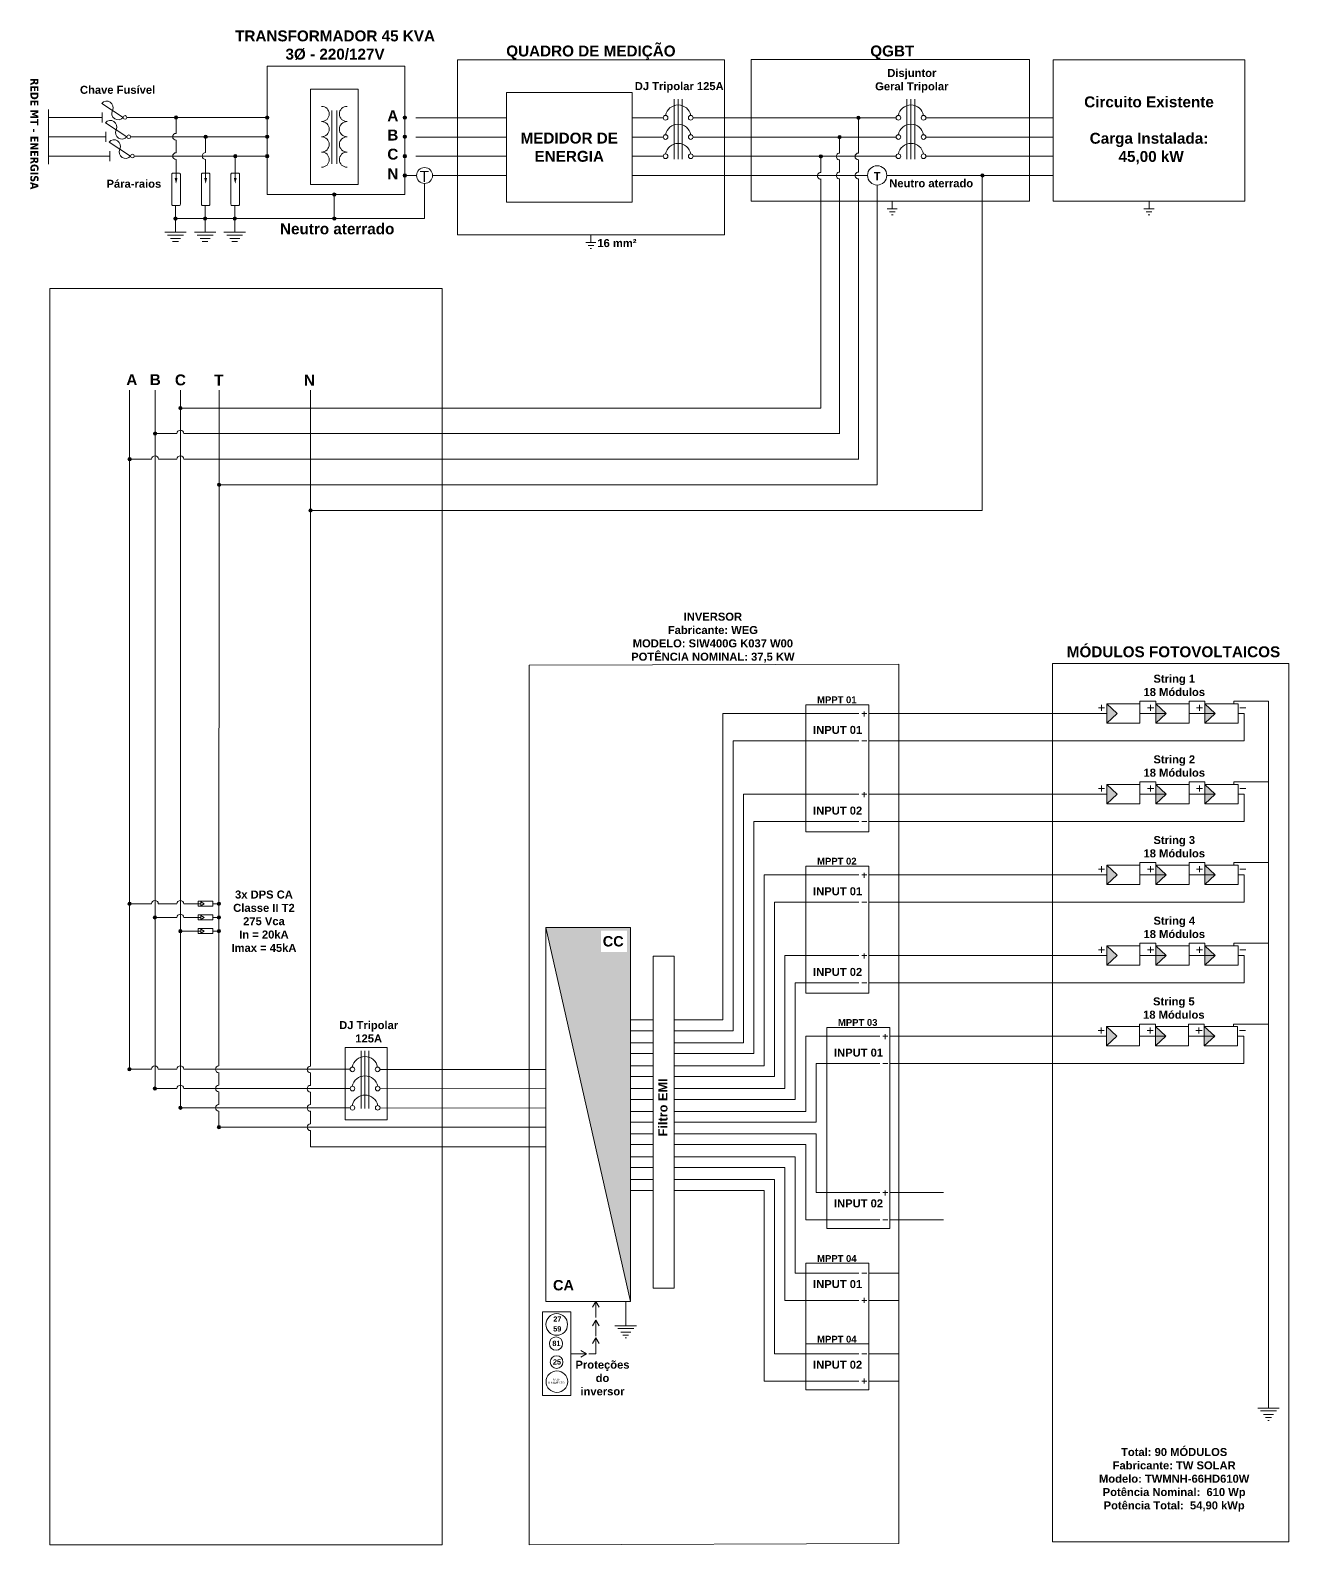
# Model space of a CAD drawing. Header units: millimetres. Extents: x 3949 to 6216, y -1987 to -943.
# Drawn here: x 5353.7 to 5428, y -1851.2 to -1761.8 of the extents above; entities that cross this region are included whole.
import ezdxf

# ---------------------------------------------------------------- set-up
doc = ezdxf.new("R2010")
doc.units = ezdxf.units.MM
doc.linetypes.add('ACAD_ISO03W100', pattern=[30, 12, -18])
doc.layers.add('DESENHO', color=7, linetype='Continuous', lineweight=0)
doc.layers.add('Terxto ok', color=3, linetype='Continuous')
doc.styles.add('Annotative', font='arial.ttf')
doc.styles.add('MtXpl_Tahoma', font='tahoma.ttf')
doc.styles.add('PDF Arial', font='arial.ttf')
doc.styles.get("Standard").update_dxf_attribs({"font": 'arial.ttf'})

msp = doc.modelspace()

# ---------------------------------------------------------------- hatches: boundary and pattern name
at = {"lineweight": 0}
h = msp.add_hatch(color=5, dxfattribs=at)
h.dxf.hatch_style = 1
h.paths.add_polyline_path([(5370.349, -1790.176, 1), (5370.15, -1790.176, 1)])
at = {"layer": 'DESENHO', "lineweight": 0}
h = msp.add_hatch(color=256, dxfattribs=at)
h.dxf.hatch_style = 1
h.paths.add_polyline_path([(5362.412, -1766.982, 1), (5362.213, -1766.982, 1)])
h = msp.add_hatch(color=256, dxfattribs=at)
h.dxf.hatch_style = 1
h.paths.add_polyline_path([(5367.788, -1766.986, 1), (5367.589, -1766.986, 1)])
h = msp.add_hatch(color=256, dxfattribs=at)
h.dxf.hatch_style = 1
h.paths.add_polyline_path([(5375.911, -1766.986, 1), (5375.712, -1766.986, 1)])
h = msp.add_hatch(color=256, dxfattribs=at)
h.dxf.hatch_style = 1
h.paths.add_polyline_path([(5402.676, -1766.999, 1), (5402.477, -1766.999, 1)])
h = msp.add_hatch(color=256, dxfattribs=at)
h.dxf.hatch_style = 1
h.paths.add_polyline_path([(5364.159, -1768.122, 1), (5363.96, -1768.122, 1)])
h = msp.add_hatch(color=256, dxfattribs=at)
h.dxf.hatch_style = 1
h.paths.add_polyline_path([(5367.788, -1768.122, 1), (5367.589, -1768.122, 1)])
h = msp.add_hatch(color=256, dxfattribs=at)
h.dxf.hatch_style = 1
h.paths.add_polyline_path([(5375.911, -1768.122, 1), (5375.712, -1768.122, 1)])
h = msp.add_hatch(color=256, dxfattribs=at)
h.dxf.hatch_style = 1
h.paths.add_polyline_path([(5401.569, -1768.139, 1), (5401.37, -1768.139, 1)])
h = msp.add_hatch(color=256, dxfattribs=at)
h.dxf.hatch_style = 1
h.paths.add_polyline_path([(5365.905, -1769.264, 1), (5365.706, -1769.264, 1)])
h = msp.add_hatch(color=256, dxfattribs=at)
h.dxf.hatch_style = 1
h.paths.add_polyline_path([(5367.788, -1769.264, 1), (5367.589, -1769.264, 1)])
h = msp.add_hatch(color=256, dxfattribs=at)
h.dxf.hatch_style = 1
h.paths.add_polyline_path([(5375.911, -1769.264, 1), (5375.712, -1769.264, 1)])
h = msp.add_hatch(color=256, dxfattribs=at)
h.dxf.hatch_style = 1
h.paths.add_polyline_path([(5400.461, -1769.281, 1), (5400.262, -1769.281, 1)])
h = msp.add_hatch(color=5, dxfattribs=at)
h.dxf.hatch_style = 1
h.paths.add_polyline_path([(5375.911, -1770.406, 1), (5375.712, -1770.406, 1)])
h = msp.add_hatch(color=5, dxfattribs=at)
h.dxf.hatch_style = 1
h.paths.add_polyline_path([(5409.994, -1770.399, 1), (5409.795, -1770.399, 1)])
h = msp.add_hatch(color=3, dxfattribs=at)
h.dxf.hatch_style = 1
h.paths.add_polyline_path([(5371.751, -1771.532, 1), (5371.552, -1771.532, 1)])
h = msp.add_hatch(color=3, dxfattribs=at)
h.dxf.hatch_style = 1
h.paths.add_polyline_path([(5362.381, -1772.949, 1), (5362.182, -1772.949, 1)])
h = msp.add_hatch(color=3, dxfattribs=at)
h.dxf.hatch_style = 1
h.paths.add_polyline_path([(5364.127, -1772.949, 1), (5363.928, -1772.949, 1)])
h = msp.add_hatch(color=3, dxfattribs=at)
h.dxf.hatch_style = 1
h.paths.add_polyline_path([(5365.874, -1772.949, 1), (5365.675, -1772.949, 1)])
h = msp.add_hatch(color=3, dxfattribs=at)
h.dxf.hatch_style = 1
h.paths.add_polyline_path([(5371.751, -1772.949, 1), (5371.552, -1772.949, 1)])
h = msp.add_hatch(color=256, dxfattribs=at)
h.dxf.hatch_style = 1
h.paths.add_polyline_path([(5362.666, -1784.133, 1), (5362.467, -1784.133, 1)])
h = msp.add_hatch(color=256, dxfattribs=at)
h.dxf.hatch_style = 1
h.paths.add_polyline_path([(5361.172, -1785.641, 1), (5360.973, -1785.641, 1)])
h = msp.add_hatch(color=256, dxfattribs=at)
h.dxf.hatch_style = 1
h.paths.add_polyline_path([(5359.673, -1787.149, 1), (5359.474, -1787.149, 1)])
h = msp.add_hatch(color=3, dxfattribs=at)
h.dxf.hatch_style = 1
h.paths.add_polyline_path([(5364.951, -1788.657, 1), (5364.752, -1788.657, 1)])
h = msp.add_hatch(color=256, dxfattribs=at)
h.dxf.hatch_style = 1
h.paths.add_polyline_path([(5417.238, -1801.597), (5417.238, -1802.724), (5417.848, -1802.161)])
h = msp.add_hatch(color=256, dxfattribs=at)
h.dxf.hatch_style = 1
h.paths.add_polyline_path([(5420.742, -1802.161), (5420.132, -1802.724), (5420.132, -1801.597)])
h.paths.add_polyline_path([(5423.01, -1801.597), (5423.636, -1802.161), (5423.01, -1802.724)])
h = msp.add_hatch(color=256, dxfattribs=at)
h.dxf.hatch_style = 1
h.paths.add_polyline_path([(5417.238, -1806.359), (5417.238, -1807.485), (5417.848, -1806.922)])
h = msp.add_hatch(color=256, dxfattribs=at)
h.dxf.hatch_style = 1
h.paths.add_polyline_path([(5420.742, -1806.922), (5420.132, -1807.485), (5420.132, -1806.359)])
h.paths.add_polyline_path([(5423.01, -1806.359), (5423.636, -1806.922), (5423.01, -1807.485)])
h = msp.add_hatch(color=256, dxfattribs=at)
h.dxf.hatch_style = 1
h.paths.add_polyline_path([(5417.238, -1811.121), (5417.238, -1812.247), (5417.848, -1811.684)])
h = msp.add_hatch(color=256, dxfattribs=at)
h.dxf.hatch_style = 1
h.paths.add_polyline_path([(5420.742, -1811.684), (5420.132, -1812.247), (5420.132, -1811.121)])
h.paths.add_polyline_path([(5423.01, -1811.121), (5423.636, -1811.684), (5423.01, -1812.247)])
h = msp.add_hatch(color=256, dxfattribs=at)
h.dxf.hatch_style = 1
h.paths.add_polyline_path([(5359.666, -1813.393, 1), (5359.467, -1813.393, 1)])
h = msp.add_hatch(color=256, dxfattribs=at)
h.dxf.hatch_style = 1
h.paths.add_polyline_path([(5364.745, -1813.393, 1), (5364.944, -1813.393, 1)])
h = msp.add_hatch(color=256, dxfattribs=at)
h.dxf.hatch_style = 1
h.paths.add_polyline_path([(5361.166, -1814.2, 1), (5360.967, -1814.2, 1)])
h = msp.add_hatch(color=256, dxfattribs=at)
h.dxf.hatch_style = 1
h.paths.add_polyline_path([(5364.745, -1814.2, 1), (5364.944, -1814.2, 1)])
h = msp.add_hatch(color=256, dxfattribs=at)
h.dxf.hatch_style = 1
h.paths.add_polyline_path([(5362.666, -1815.007, 1), (5362.467, -1815.007, 1)])
h = msp.add_hatch(color=256, dxfattribs=at)
h.dxf.hatch_style = 1
h.paths.add_polyline_path([(5364.745, -1815.006, 1), (5364.944, -1815.006, 1)])
h = msp.add_hatch(color=256, dxfattribs=at)
h.dxf.hatch_style = 1
h.paths.add_polyline_path([(5389.131, -1814.786), (5384.139, -1814.786), (5389.131, -1836.87)])
h.paths.add_polyline_path([(5387.382, -1816.244), (5388.924, -1816.244), (5388.924, -1814.983), (5387.382, -1814.983)], flags=16)
h = msp.add_hatch(color=256, dxfattribs=at)
h.dxf.hatch_style = 1
h.paths.add_polyline_path([(5417.238, -1815.883), (5417.238, -1817.009), (5417.848, -1816.446)])
h = msp.add_hatch(color=256, dxfattribs=at)
h.dxf.hatch_style = 1
h.paths.add_polyline_path([(5420.742, -1816.446), (5420.132, -1817.009), (5420.132, -1815.883)])
h.paths.add_polyline_path([(5423.01, -1815.883), (5423.636, -1816.446), (5423.01, -1817.009)])
h = msp.add_hatch(color=256, dxfattribs=at)
h.dxf.hatch_style = 1
h.paths.add_polyline_path([(5417.212, -1820.644), (5417.212, -1821.771), (5417.822, -1821.208)])
h = msp.add_hatch(color=256, dxfattribs=at)
h.dxf.hatch_style = 1
h.paths.add_polyline_path([(5420.716, -1821.208), (5420.106, -1821.771), (5420.106, -1820.644)])
h.paths.add_polyline_path([(5422.985, -1820.644), (5423.61, -1821.208), (5422.985, -1821.771)])
h = msp.add_hatch(color=256, dxfattribs=at)
h.dxf.hatch_style = 1
h.paths.add_polyline_path([(5359.662, -1823.16, 1), (5359.463, -1823.16, 1)])
h = msp.add_hatch(color=256, dxfattribs=at)
h.dxf.hatch_style = 1
h.paths.add_polyline_path([(5361.162, -1824.296, 1), (5360.963, -1824.296, 1)])
h = msp.add_hatch(color=256, dxfattribs=at)
h.dxf.hatch_style = 1
h.paths.add_polyline_path([(5362.666, -1825.432, 1), (5362.467, -1825.432, 1)])
h = msp.add_hatch(color=3, dxfattribs=at)
h.dxf.hatch_style = 1
h.paths.add_polyline_path([(5364.939, -1826.578, 1), (5364.74, -1826.578, 1)])

# ---------------------------------------------------------------- linework, layer by layer
at = {"color": 5, "lineweight": 0}
for p, q in [((5404.255, -1770.399), (5414.062, -1770.399)), ((5409.886, -1790.176), (5409.886, -1770.399)), ((5370.249, -1783.07), (5370.249, -1822.973)), ((5370.249, -1790.176), (5409.886, -1790.176)), ((5370.247, -1824.109), (5370.247, -1823.37)), ((5370.248, -1825.245), (5370.247, -1824.506)), ((5370.247, -1826.384), (5370.248, -1825.642)), ((5370.247, -1826.782), (5370.247, -1827.729)), ((5384.139, -1827.729), (5370.247, -1827.729))]:
    msp.add_line(p, q, dxfattribs=at)
msp.add_circle((5370.249, -1790.176), 0.0994, dxfattribs=at)
for centre in [(5370.247, -1823.171), (5370.247, -1824.307), (5370.248, -1825.443), (5370.247, -1826.583)]:
    msp.add_arc(centre, 0.199, 90, 270, dxfattribs=at)
at = {"layer": 'DESENHO', "lineweight": 0}
for p, q in [((5359.192, -1766.98), (5357.925, -1766.151)), ((5391.699, -1769.443), (5391.699, -1765.892)), ((5391.936, -1769.443), (5391.936, -1765.892)), ((5392.173, -1769.443), (5392.173, -1765.892)), ((5405.435, -1769.443), (5405.435, -1765.892)), ((5405.672, -1769.443), (5405.672, -1765.892)), ((5405.91, -1769.443), (5405.91, -1765.892)), ((5354.778, -1769.734), (5354.778, -1766.509)), ((5354.778, -1766.986), (5357.957, -1766.98)), ((5357.957, -1766.98), (5357.957, -1766.69)), ((5357.957, -1766.98), (5357.957, -1767.27)), ((5359.41, -1766.98), (5367.688, -1766.986)), ((5362.313, -1767.919), (5362.313, -1766.982)), ((5376.466, -1766.999), (5381.802, -1766.999)), ((5389.227, -1766.999), (5391.061, -1766.999)), ((5392.821, -1766.999), (5404.798, -1766.999)), ((5402.577, -1769.082), (5402.577, -1767.098)), ((5406.558, -1766.999), (5414.062, -1766.999)), ((5359.411, -1768.122), (5358.144, -1767.293)), ((5358.176, -1768.122), (5358.176, -1767.831)), ((5402.577, -1767.773), (5402.577, -1769.082)), ((5354.778, -1768.122), (5358.176, -1768.122)), ((5358.176, -1768.122), (5358.176, -1768.412)), ((5359.63, -1769.264), (5358.363, -1768.435)), ((5359.629, -1768.122), (5367.688, -1768.122)), ((5362.313, -1769.06), (5362.313, -1768.316)), ((5364.059, -1769.058), (5364.059, -1768.122)), ((5381.802, -1768.135), (5376.466, -1768.135)), ((5391.061, -1768.135), (5389.227, -1768.135)), ((5404.798, -1768.135), (5392.821, -1768.135)), ((5401.469, -1769.082), (5401.47, -1768.139)), ((5414.062, -1768.135), (5406.558, -1768.135)), ((5354.778, -1769.264), (5358.395, -1769.264)), ((5358.395, -1769.264), (5358.395, -1768.973)), ((5358.395, -1769.264), (5358.395, -1769.554)), ((5359.848, -1769.264), (5367.688, -1769.264)), ((5362.313, -1770.259), (5362.313, -1769.458)), ((5364.059, -1770.259), (5364.059, -1769.455)), ((5365.806, -1770.259), (5365.806, -1769.264)), ((5381.802, -1769.27), (5376.466, -1769.27)), ((5389.227, -1769.27), (5391.061, -1769.27)), ((5392.821, -1769.27), (5404.798, -1769.27)), ((5400.361, -1770.224), (5400.361, -1769.281)), ((5401.469, -1770.211), (5401.469, -1769.479)), ((5406.558, -1769.27), (5414.062, -1769.27)), ((5362.313, -1770.551), (5362.313, -1770.259)), ((5364.059, -1770.551), (5364.059, -1770.259)), ((5365.806, -1770.551), (5365.806, -1770.259)), ((5400.361, -1784.144), (5400.361, -1770.609)), ((5401.469, -1785.652), (5401.469, -1770.609)), ((5359.573, -1823.061), (5359.574, -1783.07)), ((5361.072, -1824.197), (5361.072, -1783.07)), ((5362.566, -1825.333), (5362.566, -1783.07)), ((5362.566, -1784.133), (5400.361, -1784.144)), ((5361.072, -1785.641), (5362.367, -1785.64)), ((5362.766, -1785.641), (5401.469, -1785.641)), ((5360.873, -1787.148), (5359.574, -1787.149)), ((5361.272, -1787.148), (5362.368, -1787.147)), ((5362.767, -1787.148), (5402.577, -1787.148)), ((5419.193, -1802.161), (5420.742, -1802.161)), ((5422.087, -1802.161), (5423.636, -1802.161)), ((5424.981, -1802.161), (5425.342, -1802.161)), ((5425.342, -1802.161), (5424.981, -1802.161)), ((5425.342, -1802.161), (5425.342, -1803.774)), ((5395.193, -1803.773), (5395.192, -1820.882)), ((5407.589, -1803.772), (5403.201, -1803.772)), ((5407.589, -1803.774), (5425.342, -1803.774)), ((5419.193, -1806.922), (5420.742, -1806.922)), ((5422.087, -1806.922), (5423.636, -1806.922)), ((5424.981, -1806.922), (5425.342, -1806.922)), ((5425.342, -1806.922), (5424.981, -1806.922)), ((5425.342, -1806.922), (5425.342, -1808.535)), ((5396.413, -1808.535), (5396.413, -1822.234)), ((5407.589, -1808.534), (5403.201, -1808.534)), ((5407.589, -1808.535), (5425.342, -1808.535)), ((5419.193, -1811.684), (5420.742, -1811.684)), ((5422.087, -1811.684), (5423.636, -1811.684)), ((5424.981, -1811.684), (5425.342, -1811.684)), ((5425.342, -1811.684), (5424.981, -1811.684)), ((5425.342, -1811.684), (5425.342, -1813.297)), ((5359.567, -1813.393), (5360.868, -1813.393)), ((5359.666, -1813.393), (5359.567, -1813.393)), ((5361.265, -1813.393), (5362.368, -1813.393)), ((5362.765, -1813.393), (5363.609, -1813.393)), ((5364.48, -1813.393), (5364.944, -1813.393)), ((5397.633, -1813.297), (5397.632, -1823.586)), ((5407.589, -1813.296), (5403.201, -1813.296)), ((5407.589, -1813.297), (5425.342, -1813.297)), ((5361.067, -1814.2), (5362.368, -1814.2)), ((5361.166, -1814.2), (5361.067, -1814.2)), ((5362.765, -1814.2), (5363.609, -1814.2)), ((5364.48, -1814.2), (5364.944, -1814.2)), ((5362.666, -1815.007), (5362.566, -1815.007)), ((5364.48, -1815.006), (5364.944, -1815.006)), ((5419.193, -1816.446), (5420.742, -1816.446)), ((5422.087, -1816.446), (5423.636, -1816.446)), ((5424.981, -1816.446), (5425.342, -1816.446)), ((5425.342, -1816.446), (5424.981, -1816.446)), ((5425.342, -1816.446), (5425.342, -1818.059)), ((5398.853, -1818.058), (5398.853, -1824.938)), ((5407.589, -1818.057), (5403.201, -1818.057)), ((5407.589, -1818.059), (5425.342, -1818.059)), ((5390.471, -1820.882), (5389.131, -1820.882)), ((5395.192, -1820.882), (5391.7, -1820.882)), ((5419.168, -1821.208), (5420.716, -1821.208)), ((5422.062, -1821.208), (5423.61, -1821.208)), ((5424.956, -1821.208), (5425.317, -1821.208)), ((5425.317, -1821.208), (5424.956, -1821.208)), ((5425.317, -1821.208), (5425.317, -1822.82)), ((5373.228, -1825.473), (5373.228, -1822.066)), ((5373.456, -1825.473), (5373.456, -1822.066)), ((5373.685, -1825.473), (5373.685, -1822.066)), ((5390.471, -1822.234), (5389.131, -1822.234)), ((5396.412, -1822.234), (5391.7, -1822.234)), ((5359.662, -1823.16), (5359.563, -1823.16)), ((5361.261, -1823.16), (5362.368, -1823.16)), ((5362.765, -1823.16), (5372.582, -1823.16)), ((5374.342, -1823.166), (5384.139, -1823.177)), ((5400.086, -1822.82), (5400.086, -1826.289)), ((5407.589, -1822.819), (5404.434, -1822.819)), ((5407.564, -1822.82), (5425.317, -1822.82)), ((5361.162, -1824.296), (5361.063, -1824.296)), ((5361.067, -1824.296), (5362.368, -1824.296)), ((5362.765, -1824.296), (5372.587, -1824.3)), ((5374.347, -1824.302), (5384.139, -1824.312)), ((5390.471, -1823.586), (5389.131, -1823.586)), ((5397.632, -1823.586), (5391.7, -1823.586)), ((5390.471, -1824.937), (5389.131, -1824.937)), ((5398.853, -1824.938), (5391.7, -1824.937)), ((5362.666, -1825.432), (5362.566, -1825.432)), ((5362.566, -1825.432), (5372.587, -1825.437)), ((5374.347, -1825.439), (5384.139, -1825.448)), ((5390.471, -1826.289), (5389.131, -1826.289)), ((5390.471, -1826.968), (5389.131, -1826.968)), ((5400.086, -1826.289), (5391.7, -1826.289)), ((5390.471, -1828.32), (5389.131, -1828.32)), ((5398.853, -1828.32), (5391.7, -1828.32)), ((5398.853, -1835.199), (5398.853, -1828.32)), ((5390.471, -1829.672), (5389.131, -1829.672)), ((5397.632, -1829.672), (5391.7, -1829.672)), ((5397.633, -1839.961), (5397.632, -1829.672)), ((5407.589, -1832.05), (5404.434, -1832.05)), ((5404.963, -1835.2), (5403.201, -1835.2)), ((5387.079, -1836.87), (5386.885, -1837.206)), ((5387.079, -1837.81), (5387.079, -1836.87)), ((5387.079, -1836.87), (5387.273, -1837.206)), ((5388.849, -1838.295), (5388.849, -1836.87)), ((5387.079, -1837.97), (5386.885, -1838.306)), ((5387.079, -1838.91), (5387.079, -1837.97)), ((5387.079, -1837.97), (5387.273, -1838.306)), ((5387.079, -1839.012), (5386.885, -1839.348)), ((5387.079, -1839.951), (5387.079, -1839.012)), ((5387.079, -1839.012), (5387.273, -1839.348)), ((5388.807, -1839.016), (5388.892, -1839.016)), ((5385.603, -1839.951), (5385.603, -1839.951)), ((5385.603, -1839.951), (5386.542, -1839.951)), ((5386.542, -1839.951), (5386.206, -1839.757)), ((5386.542, -1839.951), (5386.206, -1840.145)), ((5387.079, -1839.951), (5386.669, -1839.951)), ((5404.963, -1839.962), (5403.201, -1839.962))]:
    msp.add_line(p, q, dxfattribs=at)
at = {"layer": 'DESENHO', "color": 0, "lineweight": 0}
for p, q in [((5402.577, -1770.211), (5402.577, -1769.479)), ((5402.577, -1787.159), (5402.577, -1770.609))]:
    msp.add_line(p, q, dxfattribs=at)
at = {"layer": 'DESENHO', "color": 5, "lineweight": 0}
for p, q in [((5376.508, -1770.406), (5375.812, -1770.406)), ((5376.508, -1770.406), (5376.267, -1770.406)), ((5381.802, -1770.406), (5377.448, -1770.406)), ((5403.115, -1770.399), (5389.227, -1770.406)), ((5414.062, -1770.406), (5404.798, -1770.406))]:
    msp.add_line(p, q, dxfattribs=at)
at = {"layer": 'DESENHO', "color": 3, "lineweight": 0}
for p, q in [((5371.652, -1771.532), (5371.652, -1772.949)), ((5376.978, -1770.875), (5376.978, -1772.949)), ((5403.685, -1770.969), (5403.685, -1771.53)), ((5403.685, -1771.53), (5403.685, -1788.668)), ((5362.281, -1772.178), (5362.281, -1773.75)), ((5364.028, -1772.178), (5364.028, -1773.75)), ((5365.774, -1772.178), (5365.774, -1773.75)), ((5404.576, -1772.381), (5404.576, -1771.916)), ((5419.725, -1772.381), (5419.725, -1771.916)), ((5362.281, -1772.949), (5371.652, -1772.949)), ((5376.978, -1772.949), (5371.652, -1772.949)), ((5404.534, -1772.721), (5404.619, -1772.721)), ((5419.683, -1772.721), (5419.768, -1772.721)), ((5386.793, -1774.366), (5386.793, -1773.902)), ((5386.751, -1774.706), (5386.835, -1774.706)), ((5364.84, -1822.96), (5364.852, -1783.07)), ((5364.852, -1788.657), (5403.685, -1788.657)), ((5424.735, -1801.441), (5424.735, -1801.441)), ((5424.735, -1801.441), (5426.777, -1801.441)), ((5426.777, -1801.441), (5426.777, -1843.159)), ((5424.735, -1806.203), (5424.735, -1806.203)), ((5424.735, -1806.203), (5426.777, -1806.203)), ((5424.735, -1810.964), (5424.735, -1810.964)), ((5424.735, -1810.964), (5426.777, -1810.964)), ((5424.735, -1815.726), (5424.735, -1815.726)), ((5424.735, -1815.726), (5426.777, -1815.726)), ((5424.709, -1820.488), (5424.709, -1820.488)), ((5424.709, -1820.488), (5426.777, -1820.488)), ((5364.84, -1823.359), (5364.84, -1824.097)), ((5364.84, -1824.497), (5364.84, -1825.234)), ((5364.84, -1825.633), (5364.839, -1826.479)), ((5384.139, -1826.585), (5364.84, -1826.578)), ((5426.734, -1843.881), (5426.819, -1843.881))]:
    msp.add_line(p, q, dxfattribs=at)
at = {"layer": 'DESENHO', "color": 1, "lineweight": 0}
for p, q in [((5394.582, -1802.16), (5394.581, -1820.245)), ((5407.589, -1802.16), (5403.201, -1802.16)), ((5407.589, -1802.161), (5417.238, -1802.161)), ((5395.803, -1806.922), (5395.802, -1821.597)), ((5407.589, -1806.922), (5403.201, -1806.922)), ((5407.589, -1806.922), (5417.238, -1806.922)), ((5397.023, -1811.683), (5397.022, -1822.949)), ((5407.589, -1811.684), (5403.201, -1811.684)), ((5407.589, -1811.684), (5417.238, -1811.684)), ((5398.243, -1816.445), (5398.243, -1824.301)), ((5407.589, -1816.445), (5403.201, -1816.445)), ((5407.589, -1816.446), (5417.238, -1816.446)), ((5390.471, -1820.245), (5389.131, -1820.245)), ((5394.581, -1820.245), (5391.7, -1820.245)), ((5390.471, -1821.597), (5389.131, -1821.597)), ((5395.802, -1821.597), (5391.7, -1821.597)), ((5399.476, -1821.207), (5399.475, -1825.653)), ((5407.589, -1821.207), (5404.434, -1821.207)), ((5407.564, -1821.208), (5417.212, -1821.208)), ((5390.471, -1822.949), (5389.131, -1822.949)), ((5397.022, -1822.949), (5391.7, -1822.949)), ((5390.471, -1824.301), (5389.131, -1824.301)), ((5398.243, -1824.301), (5391.7, -1824.301)), ((5390.471, -1825.652), (5389.131, -1825.652)), ((5399.475, -1825.653), (5391.7, -1825.652)), ((5400.086, -1826.968), (5391.7, -1826.968)), ((5400.086, -1830.437), (5400.086, -1826.968)), ((5390.471, -1827.605), (5389.131, -1827.605)), ((5399.475, -1827.605), (5391.7, -1827.605)), ((5399.476, -1832.05), (5399.475, -1827.605)), ((5390.471, -1828.957), (5389.131, -1828.957)), ((5398.243, -1828.956), (5391.7, -1828.956)), ((5398.243, -1836.812), (5398.243, -1828.956)), ((5390.471, -1830.308), (5389.131, -1830.308)), ((5397.022, -1830.308), (5391.7, -1830.308)), ((5397.023, -1841.574), (5397.022, -1830.308)), ((5407.589, -1830.438), (5404.434, -1830.438)), ((5404.963, -1836.812), (5403.201, -1836.812)), ((5404.963, -1841.574), (5403.201, -1841.574))]:
    msp.add_line(p, q, dxfattribs=at)
at = {"layer": 'DESENHO', "color": 18, "lineweight": 0, "true_color": 0x000000}
for p, q in [((5363.609, -1813.393), (5363.774, -1813.393)), ((5363.962, -1813.393), (5363.774, -1813.282)), ((5363.774, -1813.505), (5363.774, -1813.282)), ((5363.774, -1813.505), (5363.962, -1813.393)), ((5363.609, -1814.2), (5363.774, -1814.2)), ((5363.962, -1814.2), (5363.774, -1814.088)), ((5363.774, -1814.311), (5363.774, -1814.088)), ((5363.774, -1814.311), (5363.962, -1814.2)), ((5363.609, -1815.006), (5363.774, -1815.006)), ((5363.962, -1815.006), (5363.774, -1814.895)), ((5363.774, -1815.118), (5363.774, -1814.895)), ((5363.774, -1815.118), (5363.962, -1815.006))]:
    msp.add_line(p, q, dxfattribs=at)
at = {"layer": 'DESENHO'}
msp.add_line((5363.609, -1815.006), (5362.566, -1815.007), dxfattribs=at)
at = {"layer": 'DESENHO', "linetype": 'ACAD_ISO03W100', "lineweight": 0}
msp.add_line((5359.5, -1823.16), (5360.864, -1823.16), dxfattribs=at)
at = {"layer": 'DESENHO', "lineweight": 0}
for points in [[(5394.674, -1773.902), (5378.912, -1773.902), (5378.912, -1763.574), (5394.674, -1763.574)], [(5396.244, -1763.562), (5412.674, -1763.562), (5412.674, -1771.916), (5396.244, -1771.916)], [(5425.388, -1763.574), (5414.062, -1763.574), (5414.062, -1771.916), (5425.388, -1771.916)], [(5367.688, -1763.946), (5375.812, -1763.946), (5375.812, -1771.532), (5367.688, -1771.532)], [(5373.056, -1770.93), (5373.056, -1765.314), (5370.247, -1765.314), (5370.247, -1770.93)], [(5389.227, -1765.5), (5381.802, -1765.5), (5381.802, -1771.983), (5389.227, -1771.983)], [(5383.158, -1799.317), (5404.963, -1799.247), (5404.963, -1851.151), (5383.158, -1851.221)], [(5427.968, -1799.218), (5414.021, -1799.218), (5414.021, -1851.06), (5427.968, -1851.06)], [(5403.201, -1801.648), (5399.476, -1801.648), (5399.476, -1809.139), (5403.201, -1809.139)], [(5419.193, -1802.724), (5417.238, -1802.724), (5417.238, -1801.597), (5419.193, -1801.597)], [(5422.087, -1802.724), (5420.132, -1802.724), (5420.132, -1801.597), (5422.087, -1801.597)], [(5424.981, -1802.724), (5423.01, -1802.724), (5423.01, -1801.597), (5424.981, -1801.597)], [(5419.193, -1807.485), (5417.238, -1807.485), (5417.238, -1806.359), (5419.193, -1806.359)], [(5422.087, -1807.485), (5420.132, -1807.485), (5420.132, -1806.359), (5422.087, -1806.359)], [(5424.981, -1807.485), (5423.01, -1807.485), (5423.01, -1806.359), (5424.981, -1806.359)], [(5403.201, -1811.172), (5399.476, -1811.172), (5399.476, -1818.662), (5403.201, -1818.662)], [(5419.193, -1812.247), (5417.238, -1812.247), (5417.238, -1811.121), (5419.193, -1811.121)], [(5422.087, -1812.247), (5420.132, -1812.247), (5420.132, -1811.121), (5422.087, -1811.121)], [(5424.981, -1812.247), (5423.01, -1812.247), (5423.01, -1811.121), (5424.981, -1811.121)], [(5363.609, -1813.245), (5364.48, -1813.245), (5364.48, -1813.542), (5363.609, -1813.542)], [(5363.609, -1814.051), (5364.48, -1814.051), (5364.48, -1814.348), (5363.609, -1814.348)], [(5363.609, -1814.858), (5364.48, -1814.858), (5364.48, -1815.155), (5363.609, -1815.155)], [(5389.131, -1814.786), (5384.139, -1814.786), (5384.139, -1836.87), (5389.131, -1836.87)], [(5419.193, -1817.009), (5417.238, -1817.009), (5417.238, -1815.883), (5419.193, -1815.883)], [(5422.087, -1817.009), (5420.132, -1817.009), (5420.132, -1815.883), (5422.087, -1815.883)], [(5424.981, -1817.009), (5423.01, -1817.009), (5423.01, -1815.883), (5424.981, -1815.883)], [(5390.471, -1816.481), (5391.7, -1816.481), (5391.7, -1836.088), (5390.471, -1836.088)], [(5404.434, -1820.695), (5400.708, -1820.695), (5400.708, -1832.562), (5404.434, -1832.562)], [(5419.168, -1821.771), (5417.212, -1821.771), (5417.212, -1820.644), (5419.168, -1820.644)], [(5422.062, -1821.771), (5420.106, -1821.771), (5420.106, -1820.644), (5422.062, -1820.644)], [(5424.956, -1821.771), (5422.985, -1821.771), (5422.985, -1820.644), (5424.956, -1820.644)], [(5403.201, -1842.086), (5399.476, -1842.086), (5399.476, -1834.595), (5403.201, -1834.595)], [(5385.603, -1837.484), (5383.934, -1837.484), (5383.934, -1842.412), (5385.603, -1842.412)], [(5403.201, -1842.086), (5399.476, -1842.086), (5399.476, -1839.357), (5403.201, -1839.357)]]:
    msp.add_lwpolyline(points, close=True, dxfattribs=at)
for points in [[(5371.499, -1766.564), (5371.499, -1769.723)], [(5371.804, -1766.564), (5371.804, -1769.723)], [(5416.747, -1801.823), (5417.108, -1801.823)], [(5416.928, -1801.643), (5416.928, -1802.003)], [(5417.238, -1802.724), (5417.848, -1802.161), (5417.238, -1801.597)], [(5419.641, -1801.823), (5420.002, -1801.823)], [(5419.822, -1801.643), (5419.822, -1802.003)], [(5420.132, -1802.724), (5420.742, -1802.161), (5420.132, -1801.597)], [(5422.52, -1801.823), (5422.88, -1801.823)], [(5422.7, -1801.643), (5422.7, -1802.003)], [(5423.01, -1802.724), (5423.636, -1802.161), (5423.01, -1801.597)], [(5425.087, -1801.823), (5425.447, -1801.823)], [(5419.193, -1802.161), (5420.132, -1802.161)], [(5422.087, -1802.161), (5423.01, -1802.161)], [(5402.612, -1803.773), (5395.193, -1803.773)], [(5403.074, -1803.773), (5402.777, -1803.773)], [(5416.928, -1806.404), (5416.928, -1806.765)], [(5417.238, -1807.485), (5417.848, -1806.922), (5417.238, -1806.359)], [(5419.822, -1806.404), (5419.822, -1806.765)], [(5420.132, -1807.485), (5420.742, -1806.922), (5420.132, -1806.359)], [(5422.7, -1806.404), (5422.7, -1806.765)], [(5423.01, -1807.485), (5423.636, -1806.922), (5423.01, -1806.359)], [(5416.747, -1806.584), (5417.108, -1806.584)], [(5419.193, -1806.922), (5420.132, -1806.922)], [(5419.641, -1806.584), (5420.002, -1806.584)], [(5422.087, -1806.922), (5423.01, -1806.922)], [(5422.52, -1806.584), (5422.88, -1806.584)], [(5425.087, -1806.584), (5425.447, -1806.584)], [(5402.612, -1808.535), (5396.413, -1808.535)], [(5403.074, -1808.535), (5402.777, -1808.535)], [(5416.747, -1811.346), (5417.108, -1811.346)], [(5416.928, -1811.166), (5416.928, -1811.526)], [(5417.238, -1812.247), (5417.848, -1811.684), (5417.238, -1811.121)], [(5419.193, -1811.684), (5420.132, -1811.684)], [(5419.641, -1811.346), (5420.002, -1811.346)], [(5419.822, -1811.166), (5419.822, -1811.526)], [(5420.132, -1812.247), (5420.742, -1811.684), (5420.132, -1811.121)], [(5422.087, -1811.684), (5423.01, -1811.684)], [(5422.52, -1811.346), (5422.88, -1811.346)], [(5422.7, -1811.166), (5422.7, -1811.526)], [(5423.01, -1812.247), (5423.636, -1811.684), (5423.01, -1811.121)], [(5425.087, -1811.346), (5425.447, -1811.346)], [(5402.612, -1813.297), (5397.633, -1813.297)], [(5403.074, -1813.297), (5402.777, -1813.297)], [(5389.131, -1836.87), (5384.139, -1814.786), (5384.139, -1831.078)], [(5416.747, -1816.108), (5417.108, -1816.108)], [(5416.928, -1815.928), (5416.928, -1816.288)], [(5417.238, -1817.009), (5417.848, -1816.446), (5417.238, -1815.883)], [(5419.641, -1816.108), (5420.002, -1816.108)], [(5419.822, -1815.928), (5419.822, -1816.288)], [(5420.132, -1817.009), (5420.742, -1816.446), (5420.132, -1815.883)], [(5422.52, -1816.108), (5422.88, -1816.108)], [(5422.7, -1815.928), (5422.7, -1816.288)], [(5423.01, -1817.009), (5423.636, -1816.446), (5423.01, -1815.883)], [(5425.087, -1816.108), (5425.447, -1816.108)], [(5419.193, -1816.446), (5420.132, -1816.446)], [(5422.087, -1816.446), (5423.01, -1816.446)], [(5402.612, -1818.058), (5398.853, -1818.058)], [(5403.074, -1818.058), (5402.777, -1818.058)], [(5416.902, -1820.689), (5416.902, -1821.05)], [(5417.212, -1821.771), (5417.822, -1821.208), (5417.212, -1820.644)], [(5419.796, -1820.689), (5419.796, -1821.05)], [(5420.106, -1821.771), (5420.716, -1821.208), (5420.106, -1820.644)], [(5422.674, -1820.689), (5422.674, -1821.05)], [(5422.985, -1821.771), (5423.61, -1821.208), (5422.985, -1820.644)], [(5416.722, -1820.87), (5417.082, -1820.87)], [(5419.168, -1821.208), (5420.106, -1821.208)], [(5419.616, -1820.87), (5419.976, -1820.87)], [(5422.062, -1821.208), (5422.985, -1821.208)], [(5422.494, -1820.87), (5422.854, -1820.87)], [(5425.061, -1820.87), (5425.421, -1820.87)], [(5403.845, -1822.82), (5400.086, -1822.82)], [(5404.307, -1822.82), (5404.009, -1822.82)], [(5403.845, -1832.051), (5399.476, -1832.051)], [(5404.307, -1832.051), (5404.009, -1832.051)], [(5402.612, -1835.199), (5398.853, -1835.199)], [(5403.074, -1835.199), (5402.777, -1835.199)], [(5389.486, -1838.295), (5388.212, -1838.295)], [(5388.382, -1838.465), (5388.849, -1838.465), (5389.316, -1838.465)], [(5388.552, -1838.677), (5388.849, -1838.677), (5389.146, -1838.677)], [(5388.679, -1838.847), (5388.849, -1838.847), (5389.019, -1838.847)], [(5402.612, -1839.961), (5397.633, -1839.961)], [(5403.074, -1839.961), (5402.777, -1839.961)]]:
    msp.add_lwpolyline(points, dxfattribs=at)
for points in [[(5362.127, -1772.175, -0.414214), (5362.058, -1772.106), (5362.058, -1770.329, -0.414214), (5362.127, -1770.259), (5362.498, -1770.259, -0.414214), (5362.567, -1770.329), (5362.567, -1772.106, -0.414214), (5362.498, -1772.175)], [(5363.874, -1772.175, -0.414214), (5363.804, -1772.106), (5363.804, -1770.329, -0.414214), (5363.874, -1770.259), (5364.244, -1770.259, -0.414214), (5364.314, -1770.329), (5364.314, -1772.106, -0.414214), (5364.244, -1772.175)], [(5365.62, -1772.175, -0.414214), (5365.551, -1772.106), (5365.551, -1770.329, -0.414214), (5365.62, -1770.259), (5365.991, -1770.259, -0.414214), (5366.06, -1770.329), (5366.06, -1772.106, -0.414214), (5365.991, -1772.175)]]:
    msp.add_lwpolyline(points, format="xyb", close=True, dxfattribs=at)
for points in [[(5362.313, -1770.551, 0.167, 0, 0), (5362.313, -1770.899, 0, 0, 0)], [(5364.059, -1770.551, 0.167, 0, 0), (5364.059, -1770.899, 0, 0, 0)], [(5365.806, -1770.551, 0.167, 0, 0), (5365.806, -1770.899, 0, 0, 0)]]:
    msp.add_lwpolyline(points, format="xyseb", dxfattribs=at)
at = {"layer": 'DESENHO', "color": 3, "lineweight": 0}
for points in [[(5404.279, -1772.381), (5404.576, -1772.381), (5404.874, -1772.381)], [(5419.428, -1772.381), (5419.725, -1772.381), (5420.022, -1772.381)], [(5404.407, -1772.551), (5404.576, -1772.551), (5404.746, -1772.551)], [(5419.555, -1772.551), (5419.725, -1772.551), (5419.895, -1772.551)], [(5362.918, -1773.75), (5361.645, -1773.75)], [(5361.814, -1773.92), (5362.281, -1773.92), (5362.748, -1773.92)], [(5361.984, -1774.132), (5362.281, -1774.132), (5362.578, -1774.132)], [(5362.111, -1774.302), (5362.281, -1774.302), (5362.451, -1774.302)], [(5364.664, -1773.75), (5363.391, -1773.75)], [(5363.561, -1773.92), (5364.028, -1773.92), (5364.495, -1773.92)], [(5363.731, -1774.132), (5364.028, -1774.132), (5364.325, -1774.132)], [(5363.858, -1774.302), (5364.028, -1774.302), (5364.197, -1774.302)], [(5366.411, -1773.75), (5365.137, -1773.75)], [(5365.307, -1773.92), (5365.774, -1773.92), (5366.241, -1773.92)], [(5365.477, -1774.132), (5365.774, -1774.132), (5366.071, -1774.132)], [(5365.604, -1774.302), (5365.774, -1774.302), (5365.944, -1774.302)], [(5386.496, -1774.366), (5386.793, -1774.366), (5387.09, -1774.366)], [(5386.623, -1774.536), (5386.793, -1774.536), (5386.963, -1774.536)], [(5420.132, -1801.597), (5420.132, -1801.441), (5419.193, -1801.441), (5419.193, -1801.597)], [(5423.01, -1801.597), (5423.01, -1801.441), (5422.087, -1801.441), (5422.087, -1801.597)], [(5424.735, -1801.441), (5424.735, -1801.441), (5424.735, -1801.441), (5424.735, -1801.597)], [(5420.132, -1806.359), (5420.132, -1806.203), (5419.193, -1806.203), (5419.193, -1806.359)], [(5423.01, -1806.359), (5423.01, -1806.203), (5422.087, -1806.203), (5422.087, -1806.359)], [(5424.735, -1806.203), (5424.735, -1806.203), (5424.735, -1806.203), (5424.735, -1806.359)], [(5420.132, -1811.121), (5420.132, -1810.964), (5419.193, -1810.964), (5419.193, -1811.121)], [(5423.01, -1811.121), (5423.01, -1810.964), (5422.087, -1810.964), (5422.087, -1811.121)], [(5424.735, -1810.964), (5424.735, -1810.964), (5424.735, -1810.964), (5424.735, -1811.121)], [(5420.132, -1815.883), (5420.132, -1815.726), (5419.193, -1815.726), (5419.193, -1815.883)], [(5423.01, -1815.883), (5423.01, -1815.726), (5422.087, -1815.726), (5422.087, -1815.883)], [(5424.735, -1815.726), (5424.735, -1815.726), (5424.735, -1815.726), (5424.735, -1815.883)], [(5420.106, -1820.644), (5420.106, -1820.488), (5419.168, -1820.488), (5419.168, -1820.644)], [(5422.985, -1820.644), (5422.985, -1820.488), (5422.062, -1820.488), (5422.062, -1820.644)], [(5424.709, -1820.488), (5424.709, -1820.488), (5424.709, -1820.488), (5424.709, -1820.644)], [(5427.413, -1843.159), (5426.14, -1843.159)], [(5426.31, -1843.329), (5426.777, -1843.329), (5427.244, -1843.329)], [(5426.48, -1843.541), (5426.777, -1843.541), (5427.074, -1843.541)], [(5426.607, -1843.711), (5426.777, -1843.711), (5426.946, -1843.711)]]:
    msp.add_lwpolyline(points, dxfattribs=at)
at = {"layer": 'DESENHO'}
for points in [[(5354.869, -1777.084), (5378.019, -1777.084), (5378.019, -1851.221), (5354.869, -1851.221)], [(5372.297, -1821.873), (5374.763, -1821.873), (5374.763, -1826.143), (5372.297, -1826.143)]]:
    msp.add_lwpolyline(points, close=True, dxfattribs=at)
at = {"layer": 'DESENHO', "color": 1, "lineweight": 0}
for points in [[(5402.608, -1802.16), (5394.582, -1802.16)], [(5403.074, -1802.16), (5402.777, -1802.16)], [(5402.925, -1802.33), (5402.925, -1802.033)], [(5402.608, -1806.922), (5395.803, -1806.922)], [(5403.074, -1806.922), (5402.777, -1806.922)], [(5402.925, -1807.092), (5402.925, -1806.795)], [(5402.608, -1811.684), (5397.023, -1811.683)], [(5403.074, -1811.684), (5402.777, -1811.684)], [(5402.925, -1811.853), (5402.925, -1811.556)], [(5402.925, -1816.615), (5402.925, -1816.318)], [(5402.612, -1816.445), (5398.243, -1816.445)], [(5403.074, -1816.445), (5402.777, -1816.445)], [(5403.845, -1821.207), (5399.476, -1821.207)], [(5404.307, -1821.207), (5404.009, -1821.207)], [(5404.158, -1821.377), (5404.158, -1821.08)], [(5403.845, -1830.438), (5400.086, -1830.438)], [(5404.307, -1830.438), (5404.009, -1830.438)], [(5404.158, -1830.608), (5404.158, -1830.311)], [(5402.612, -1836.812), (5398.243, -1836.812)], [(5403.074, -1836.812), (5402.777, -1836.812)], [(5402.925, -1836.642), (5402.925, -1836.939)], [(5402.608, -1841.574), (5397.023, -1841.574)], [(5403.074, -1841.573), (5402.777, -1841.573)], [(5402.925, -1841.404), (5402.925, -1841.701)]]:
    msp.add_lwpolyline(points, dxfattribs=at)
at = {"layer": 'DESENHO', "lineweight": 0}
for centre, radius in [((5359.301, -1766.98), 0.109), ((5362.313, -1766.982), 0.0994), ((5367.688, -1766.986), 0.0994), ((5375.812, -1766.986), 0.0994), ((5391.198, -1766.999), 0.137), ((5392.684, -1766.999), 0.137), ((5402.577, -1766.999), 0.0994), ((5404.935, -1766.999), 0.137), ((5406.421, -1766.999), 0.137), ((5359.52, -1768.122), 0.109), ((5364.059, -1768.122), 0.0994), ((5367.688, -1768.122), 0.0994), ((5375.812, -1768.122), 0.0994), ((5391.198, -1768.135), 0.137), ((5392.684, -1768.135), 0.137), ((5401.47, -1768.139), 0.0994), ((5404.935, -1768.135), 0.137), ((5406.421, -1768.135), 0.137), ((5359.739, -1769.264), 0.109), ((5365.806, -1769.264), 0.0994), ((5367.688, -1769.264), 0.0994), ((5375.812, -1769.264), 0.0994), ((5391.198, -1769.27), 0.137), ((5392.684, -1769.27), 0.137), ((5400.361, -1769.281), 0.0994), ((5404.935, -1769.27), 0.137), ((5406.421, -1769.27), 0.137), ((5362.566, -1784.133), 0.0994), ((5361.072, -1785.641), 0.0994), ((5359.574, -1787.149), 0.0994), ((5359.567, -1813.393), 0.0994), ((5364.844, -1813.393), 0.0994), ((5361.067, -1814.2), 0.0994), ((5364.844, -1814.2), 0.0994), ((5362.566, -1815.007), 0.0994), ((5364.844, -1815.006), 0.0994), ((5359.563, -1823.16), 0.0994), ((5372.719, -1823.164), 0.137), ((5374.205, -1823.164), 0.137), ((5361.063, -1824.296), 0.0994), ((5372.724, -1824.301), 0.137), ((5374.21, -1824.301), 0.137), ((5362.566, -1825.432), 0.0994), ((5372.724, -1825.437), 0.137), ((5374.21, -1825.437), 0.137), ((5384.773, -1838.221), 0.641), ((5384.733, -1839.353), 0.392), ((5384.769, -1840.442), 0.372), ((5384.787, -1841.598), 0.639)]:
    msp.add_circle(centre, radius, dxfattribs=at)
at = {"layer": 'DESENHO', "color": 3, "lineweight": 0}
for centre, radius in [((5403.685, -1770.399), 0.57), ((5371.652, -1771.532), 0.0994), ((5362.281, -1772.949), 0.0994), ((5364.028, -1772.949), 0.0994), ((5365.774, -1772.949), 0.0994), ((5371.652, -1772.949), 0.0994), ((5364.852, -1788.657), 0.0994), ((5364.84, -1826.578), 0.0994)]:
    msp.add_circle(centre, radius, dxfattribs=at)
at = {"layer": 'DESENHO', "color": 5, "lineweight": 0}
for centre in [(5375.812, -1770.406), (5409.895, -1770.399)]:
    msp.add_circle(centre, 0.0994, dxfattribs=at)
at = {"layer": 'DESENHO', "color": 3, "linetype": 'Continuous', "lineweight": 0}
msp.add_circle((5376.978, -1770.406), 0.47, dxfattribs=at)
at = {"layer": 'DESENHO', "lineweight": 0}
for centre, radius, start, end in [((5358.217, -1766.396), 0.381, 333.55973, 140.07812), ((5391.941, -1767), 0.756, 10.50372, 169.49628), ((5405.678, -1767), 0.756, 10.50372, 169.49628), ((5358.436, -1767.538), 0.381, 333.55973, 140.07812), ((5358.9, -1766.735), 0.381, 153.55973, 320.07812), ((5370.903, -1766.774), 0.449, 270, 90), ((5372.4, -1766.774), 0.449, 90, 270), ((5359.119, -1767.877), 0.381, 153.55973, 320.07812), ((5362.313, -1768.117), 0.199, 90, 270), ((5370.903, -1767.673), 0.449, 270, 90), ((5372.4, -1767.673), 0.449, 90, 270), ((5391.941, -1768.135), 0.756, 10.50372, 169.49628), ((5405.678, -1768.135), 0.756, 10.50372, 169.49628), ((5358.655, -1768.68), 0.381, 333.55973, 140.07812), ((5359.337, -1769.019), 0.381, 153.55973, 320.07812), ((5370.903, -1768.571), 0.449, 270, 90), ((5372.4, -1768.571), 0.449, 90, 270), ((5391.941, -1769.271), 0.756, 10.50372, 169.49628), ((5405.678, -1769.271), 0.756, 10.50372, 169.49628), ((5362.313, -1769.259), 0.199, 90, 270), ((5364.059, -1769.257), 0.199, 90, 270), ((5370.903, -1769.47), 0.449, 270, 90), ((5372.4, -1769.47), 0.449, 90, 270), ((5401.469, -1769.281), 0.199, 90.00001, 270.03934), ((5402.577, -1769.281), 0.199, 90, 270), ((5400.361, -1770.423), 0.199, 90.00001, 270.03934), ((5401.469, -1770.41), 0.199, 90.00001, 270.03934), ((5402.577, -1770.41), 0.199, 90.00001, 270.03934), ((5362.566, -1785.641), 0.2, 0.29673, 179.72238), ((5361.072, -1787.149), 0.2, 0.29673, 179.72238), ((5362.567, -1787.148), 0.2, 0.29673, 179.72238), ((5361.067, -1813.393), 0.199, 0, 180), ((5362.566, -1813.393), 0.199, 0, 180), ((5362.566, -1814.2), 0.199, 0, 180), ((5373.457, -1823.172), 0.763, 10.93582, 169.09877), ((5361.063, -1823.16), 0.199, 0, 180), ((5362.566, -1823.16), 0.199, 0, 180), ((5362.566, -1824.296), 0.199, 0, 180), ((5373.462, -1824.308), 0.763, 10.93582, 169.09877), ((5373.462, -1825.444), 0.763, 10.93582, 169.09877)]:
    msp.add_arc(centre, radius, start, end, dxfattribs=at)
at = {"layer": 'DESENHO', "color": 3, "lineweight": 0}
for centre in [(5364.841, -1823.16), (5364.841, -1824.297), (5364.84, -1825.433)]:
    msp.add_arc(centre, 0.2, 90.29673, 269.72238, dxfattribs=at)

# ---------------------------------------------------------------- texts
at = {"lineweight": 0, "insert": (5409.784, -1771.107), "char_height": 0.47231, "width": 5.82315, "attachment_point": 9, "style": 'PDF Arial'}
msp.add_mtext('\\pxqc;{\\fArial|b1|i0|c0|p34;Neutro aterrado}', dxfattribs=at)
at = {"color": 5, "lineweight": 0, "insert": (5370.506, -1782.804), "char_height": 0.64396, "width": 9.87538, "attachment_point": 9, "style": 'PDF Arial'}
msp.add_mtext('{\\fArial|b1|i0|c0|p34;N}', dxfattribs=at)
at = {"layer": 'DESENHO', "lineweight": 0, "style": 'PDF Arial'}
for s, insert, char_height, width, attachment_point in [('\\pxqc;{\\fArial|b1|i0|c0|p34;TRANSFORMADOR 45 KVA\\P3%%C - 220/127V}', (5378.428, -1763.596), 0.64396, 13.46736, 9), ('\\pxqc;{\\fArial|b1|i0|c0|p34;Disjuntor \\P\\pt9;Geral Tripolar}', (5408.746, -1765.52), 0.47231, 6.03391, 9), ('\\pxqc;{\\fArial|b1|i0|c0|p34;DJ Tripolar 125A}', (5395.02, -1765.509), 0.47231, 6.03391, 9), ('\\pxqc;{\\fArial|b1|i0|c0|p34;Circuito Existente\\P\\PCarga Instalada:\\P\\pq*; 45,00 kW }', (5419.725, -1767.745), 0.64396, 11.3255, 5), ('{\\fArial|b1|i0|c0|p34;A}', (5375.429, -1767.205), 0.64396, 9.87538, 9), ('{\\fArial|b1|i0|c0|p34;B}', (5375.429, -1768.341), 0.64396, 9.87538, 9), ('\\pxqc;{\\fArial|b1|i0|c0|p34;MEDIDOR DE ENERGIA}', (5385.514, -1768.741), 0.64396, 7.4245, 5), ('{\\fArial|b1|i0|c0|p34;C}', (5375.429, -1769.477), 0.64396, 9.87538, 9), ('{\\fArial|b1|i0|c0|p34;A}', (5360.026, -1782.779), 0.64396, 9.87538, 9), ('{\\fArial|b1|i0|c0|p34;B}', (5361.412, -1782.779), 0.64396, 9.87538, 9), ('{\\fArial|b1|i0|c0|p34;C}', (5362.894, -1782.802), 0.64396, 9.87538, 9), ('{\\fArial|b1|i0|c0|p34;MÓDULOS FOTOVOLTAICOS}', (5414.874, -1798.85), 0.64396, 13.89124, 7), ('\\pxqc;{\\fArial|b1|i0|c0|p34;String 1\\P18 Módulos}', (5423.711, -1801.136), 0.47231, 4.98963, 9), ('{\\fArial|b1|i0|c0|p34;MPPT 01}', (5402.468, -1801.557), 0.4, 4.98963, 9), ('{\\fArial|b1|i0|c0|p34;INPUT 01}', (5402.799, -1803.372), 0.47231, 4.98963, 9), ('\\pxqc;{\\fArial|b1|i0|c0|p34;String 2\\P18 Módulos}', (5423.711, -1805.897), 0.47231, 4.98963, 9), ('{\\fArial|b1|i0|c0|p34;INPUT 02}', (5402.799, -1808.134), 0.47231, 4.98963, 9), ('\\pxqc;{\\fArial|b1|i0|c0|p34;String 3\\P18 Módulos}', (5423.711, -1810.659), 0.47231, 4.98963, 9), ('{\\fArial|b1|i0|c0|p34;MPPT 02}', (5402.468, -1811.081), 0.4, 4.98963, 9), ('\\pxqc;{\\fArial|b1|i0|c0|p34;3x DPS CA\\PClasse II T2\\P275 Vca\\PIn = 20kA\\PImax = 45kA}', (5369.994, -1816.237), 0.47231, 4.98963, 9), ('{\\fArial|b1|i0|c0|p34;INPUT 01}', (5402.799, -1812.895), 0.47231, 4.98963, 9), ('\\pxqc;{\\fArial|b1|i0|c0|p34;String 4\\P18 Módulos}', (5423.711, -1815.421), 0.47231, 4.98963, 9), ('{\\fArial|b1|i0|c0|p34;INPUT 02}', (5402.799, -1817.657), 0.47231, 4.98963, 9), ('\\pxqc;{\\fArial|b1|i0|c0|p34;String 5\\P18 Módulos}', (5423.685, -1820.183), 0.47231, 4.98963, 9), ('\\pxqc;{\\fArial|b1|i0|c0|p34;DJ Tripolar 125A}', (5375.99, -1821.583), 0.47231, 4.62261, 9), ('{\\fArial|b1|i0|c0|p34;MPPT 03}', (5403.7, -1820.604), 0.4, 4.98963, 9), ('{\\fArial|b1|i0|c0|p34;INPUT 01}', (5404.032, -1822.419), 0.47231, 4.98963, 9), ('{\\fArial|b1|i0|c0|p34;INPUT 02}', (5404.032, -1830.838), 0.47231, 4.98963, 3), ('{\\fArial|b1|i0|c0|p34;MPPT 04}', (5402.468, -1834.128), 0.4, 4.98963, 3), ('{\\fArial|b1|i0|c0|p34;INPUT 01}', (5402.799, -1835.6), 0.47231, 4.98963, 3), ('{\\fArial|b1|i0|c0|p34;MPPT 04}', (5402.468, -1838.89), 0.4, 4.98963, 3), ('{\\fArial|b1|i0|c0|p34;INPUT 02}', (5402.799, -1840.362), 0.47231, 4.98963, 3)]:
    msp.add_mtext(s, dxfattribs=dict(at, insert=insert, char_height=char_height, width=width, attachment_point=attachment_point))
at = {"layer": 'DESENHO', "lineweight": 0, "attachment_point": 9}
for s, width, gutter_width, heights, insert, char_height, style in [('\\pxqc;{\\fArial|b1|i0|c0|p34;QUADRO DE MEDIÇÃO}', 15.76132, 18.41, [2.491], (5394.674, -1763.574), 0.64396, 'PDF Arial'), ('\\pxqc;{\\fArial|b1|i0|c0|p34;QGBT}', 10.56614, 25.896, [0.713], (5409.859, -1763.562), 0.64396, 'PDF Arial'), ('\\pxqc;{\\fArial|b1|i0|c0|p34;Neutro aterrado}', 8.43752, 12.5, [0], (5376.039, -1773.884), 0.64396, 'PDF Arial'), ('\\pxqc;{\\fArial|b1|i0|c0|p34;INVERSOR\\PFabricante: WEG\\PMODELO: SIW400G K037 W00\\PPOTÊNCIA NOMINAL: 37,5 KW}', 16.39073, 12.5, [5.762], (5402.185, -1799.151), 0.47231, 'Annotative'), ('\\pxqc;{\\fArial|b1|i0|c0|p34;Proteções \\Pdo inversor}', 1.56579, 12.5, [0], (5388.259, -1842.413), 0.47231, 'PDF Arial')]:
    msp.add_mtext_dynamic_manual_height_columns(s, width=width, gutter_width=gutter_width, heights=heights, dxfattribs=dict(at, insert=insert, char_height=char_height, style=style))
at = {"layer": 'DESENHO', "lineweight": 0, "insert": (5354.194, -1764.659), "char_height": 0.47332, "width": 7.23163, "attachment_point": 1, "rotation": 270, "style": 'MtXpl_Tahoma'}
msp.add_mtext('{\\fTahoma|b1|i0|c0|p34;REDE MT - ENERGISA}', dxfattribs=at)
at = {"layer": 'DESENHO', "lineweight": 0, "char_height": 0.47231, "style": 'PDF Arial'}
for s, insert, width, attachment_point, line_spacing_factor in [('{\\fArial|b1|i0|c0|p34;Chave Fusível }', (5358.862, -1765.113), 5.33809, 2, 0.874028), ('\\pxqc;{\\fArial|b1|i0|c0|p34;Pára-raios} ', (5361.741, -1770.657), 3.8346, 3, 0.894394)]:
    msp.add_mtext(s, dxfattribs=dict(at, insert=insert, width=width, attachment_point=attachment_point, line_spacing_factor=line_spacing_factor))
at = {"layer": 'DESENHO', "color": 5, "lineweight": 0, "insert": (5375.429, -1770.625), "char_height": 0.64396, "width": 9.87538, "attachment_point": 9, "style": 'PDF Arial'}
msp.add_mtext('{\\fArial|b1|i0|c0|p34;N}', dxfattribs=at)
at = {"layer": 'DESENHO', "color": 3, "linetype": 'Continuous', "lineweight": 0, "insert": (5377.241, -1770.781), "char_height": 0.644, "width": 9.87538, "attachment_point": 9, "style": 'PDF Arial'}
msp.add_mtext('{T}', dxfattribs=at)
at = {"layer": 'DESENHO', "color": 3, "lineweight": 0, "insert": (5404.048, -1770.682), "char_height": 0.47343, "attachment_point": 9, "style": 'PDF Arial'}
msp.add_mtext_dynamic_manual_height_columns('\\pxqc;{\\fArial|b1|i0|c0|p34;T}', width=0.72842, gutter_width=19.039, heights=[0.524], dxfattribs=at)
at = {"layer": 'DESENHO', "color": 3, "lineweight": 0, "attachment_point": 9, "style": 'PDF Arial'}
for s, insert, char_height, width in [('{\\fArial|b1|i0|c0|p34;16 mm²}', (5389.483, -1774.637), 0.47231, 5.3936), ('{\\fArial|b1|i0|c0|p34;T}', (5365.108, -1782.802), 0.64396, 9.87538)]:
    msp.add_mtext(s, dxfattribs=dict(at, insert=insert, char_height=char_height, width=width))
at = {"layer": 'DESENHO', "lineweight": 0, "char_height": 0.61217, "attachment_point": 9, "style": 'PDF Arial'}
for s, insert in [('{\\fArial|b1|i0|c0|p34;CC}', (5388.727, -1815.92)), ('{\\fArial|b1|i0|c0|p34;CA}', (5385.792, -1836.219))]:
    msp.add_mtext(s, dxfattribs=dict(at, insert=insert))
at = {"layer": 'DESENHO', "lineweight": 0, "insert": (5390.772, -1827.122), "char_height": 0.5378, "attachment_point": 1, "rotation": 90, "style": 'PDF Arial'}
msp.add_mtext('{\\fArial|b1|i0|c0|p34;Filtro EMI}', dxfattribs=at)
at = {"layer": 'DESENHO', "lineweight": 0, "char_height": 0.31036, "attachment_point": 3}
for s, width, heights, insert in [('\\pxql;{\\fArial|b1|i0|c0|p34;27}', 3.9314, [0.102], (5388.503, -1837.747)), ('\\pxql;{\\fArial|b1|i0|c0|p34;59}', 3.9314, [0.102], (5388.497, -1838.325)), ('\\pxql;{\\fArial|b1|i0|c0|p34;81}', 3.9314, [0.102], (5388.448, -1839.182)), ('\\pxql;{\\fArial|b1|i0|c0|p34;25}', 3.9314, [0.102], (5388.481, -1840.276)), ('\\pxqc;{\\H0.375x;ANTI-\\PILHAMENTO}', 1.94381, [0.999], (5385.73, -1841.413))]:
    msp.add_mtext_dynamic_manual_height_columns(s, width=width, gutter_width=12.5, heights=heights, dxfattribs=dict(at, insert=insert))
at = {"layer": 'Terxto ok', "color": 0, "lineweight": 0, "insert": (5427.22, -1849.279, 330.515), "char_height": 0.47231, "width": 12.02187, "attachment_point": 9, "style": 'Annotative'}
msp.add_mtext('\\pxqc,t12;{\\fArial|b1|i0|c0|p34;Total: 90 MÓDULOS \\P\\ptz;Fabricante: TW SOLAR\\PModelo: TWMNH-66HD610W\\PPotência Nominal:  610 Wp\\PPotência Total:  54,90 kWp}', dxfattribs=at)

doc.saveas('drawing.dxf')
